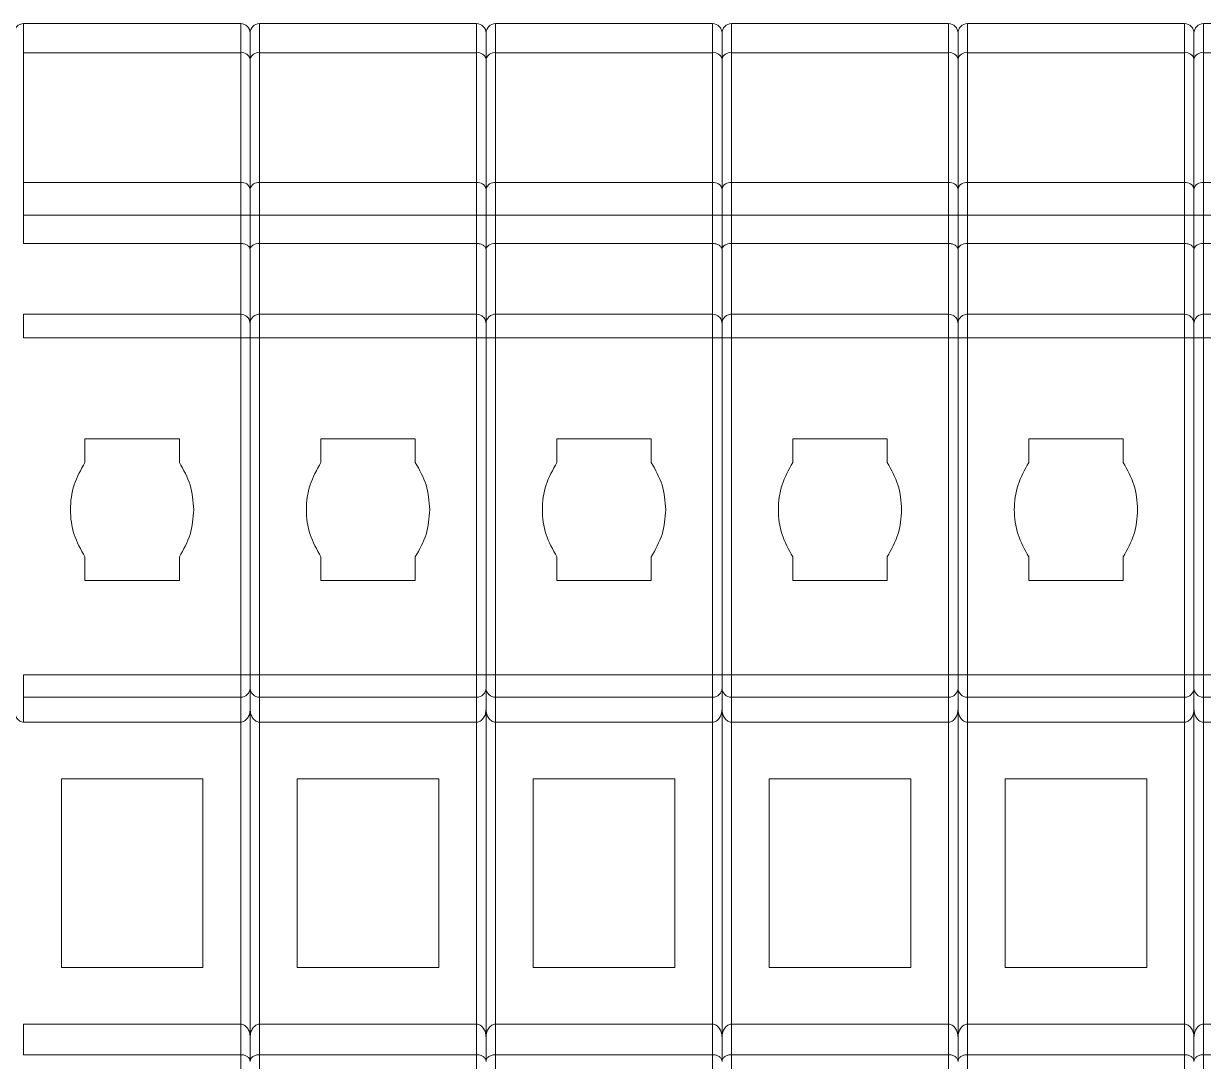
# Model space of a CAD drawing. Header units: millimetres. Extents: x 481 to 936, y 72 to 729.
# Drawn here: x 588.4 to 613.4, y 146.76 to 168.76 of the extents above; entities that cross this region are included whole.
import ezdxf

# ---------------------------------------------------------------- set-up
doc = ezdxf.new("R2010")
doc.units = ezdxf.units.MM

msp = doc.modelspace()

# ---------------------------------------------------------------- linework, layer by layer
at = {"color": 7, "linetype": 'Continuous', "lineweight": 15}
for p, q in [((588.399, 168.142), (588.399, 168.759)), ((588.399, 168.759), (592.999, 168.759)), ((592.999, 168.759), (592.999, 168.142)), ((593.399, 168.142), (593.399, 168.759)), ((593.399, 168.759), (597.999, 168.759)), ((597.999, 168.759), (597.999, 168.142)), ((598.399, 168.142), (598.399, 168.759)), ((598.399, 168.759), (602.999, 168.759)), ((602.999, 168.759), (602.999, 168.142)), ((603.399, 168.142), (603.399, 168.759)), ((603.399, 168.759), (607.999, 168.759)), ((607.999, 168.759), (607.999, 168.142)), ((608.399, 168.142), (608.399, 168.759)), ((608.399, 168.759), (612.999, 168.759)), ((612.999, 168.759), (612.999, 168.142)), ((613.399, 168.142), (613.399, 168.759)), ((613.399, 168.759), (617.999, 168.759)), ((588.399, 168.142), (588.399, 165.39)), ((592.999, 168.142), (588.399, 168.142)), ((592.999, 165.39), (592.999, 168.142)), ((593.199, 168.003), (593.199, 165.252)), ((593.399, 168.142), (593.399, 165.39)), ((597.999, 168.142), (593.399, 168.142)), ((597.999, 165.39), (597.999, 168.142)), ((598.199, 165.252), (598.199, 168.003)), ((598.399, 168.142), (598.399, 165.39)), ((602.999, 168.142), (598.399, 168.142)), ((602.999, 165.39), (602.999, 168.142)), ((603.199, 168.003), (603.199, 165.252)), ((603.399, 168.142), (603.399, 165.39)), ((607.999, 168.142), (603.399, 168.142)), ((607.999, 165.39), (607.999, 168.142)), ((608.199, 165.252), (608.199, 168.003)), ((608.399, 168.142), (608.399, 165.39)), ((612.999, 168.142), (608.399, 168.142)), ((612.999, 165.39), (612.999, 168.142)), ((613.199, 165.252), (613.199, 168.003)), ((613.399, 168.142), (613.399, 165.39)), ((617.999, 168.142), (613.399, 168.142)), ((588.399, 164.699), (588.399, 165.39)), ((588.399, 165.39), (592.999, 165.39)), ((592.999, 165.39), (592.999, 164.699)), ((593.399, 164.699), (593.399, 165.39)), ((593.399, 165.39), (597.999, 165.39)), ((597.999, 165.39), (597.999, 164.699)), ((598.399, 164.699), (598.399, 165.39)), ((598.399, 165.39), (602.999, 165.39)), ((602.999, 165.39), (602.999, 164.699)), ((603.399, 164.699), (603.399, 165.39)), ((603.399, 165.39), (607.999, 165.39)), ((607.999, 165.39), (607.999, 164.699)), ((608.399, 164.699), (608.399, 165.39)), ((608.399, 165.39), (612.999, 165.39)), ((612.999, 165.39), (612.999, 164.699)), ((613.399, 164.699), (613.399, 165.39)), ((613.399, 165.39), (617.999, 165.39)), ((588.399, 164.699), (588.399, 164.1)), ((592.999, 164.699), (588.399, 164.699)), ((592.999, 164.1), (592.999, 164.699)), ((592.999, 164.699), (593.199, 164.699)), ((593.199, 164.699), (593.199, 163.967)), ((593.199, 164.699), (593.399, 164.699)), ((593.399, 164.699), (593.399, 164.1)), ((597.999, 164.699), (593.399, 164.699)), ((597.999, 164.1), (597.999, 164.699)), ((597.999, 164.699), (598.199, 164.699)), ((598.199, 164.699), (598.399, 164.699)), ((598.199, 164.699), (598.199, 163.967)), ((598.399, 164.699), (598.399, 164.1)), ((602.999, 164.699), (598.399, 164.699)), ((602.999, 164.1), (602.999, 164.699)), ((602.999, 164.699), (603.199, 164.699)), ((603.199, 164.699), (603.199, 163.967)), ((603.199, 164.699), (603.399, 164.699)), ((603.399, 164.699), (603.399, 164.1)), ((607.999, 164.699), (603.399, 164.699)), ((607.999, 164.1), (607.999, 164.699)), ((607.999, 164.699), (608.199, 164.699)), ((608.199, 164.699), (608.399, 164.699)), ((608.199, 164.699), (608.199, 163.967)), ((608.399, 164.699), (608.399, 164.1)), ((612.999, 164.699), (608.399, 164.699)), ((612.999, 164.1), (612.999, 164.699)), ((612.999, 164.699), (613.199, 164.699)), ((613.199, 164.699), (613.399, 164.699)), ((613.199, 164.699), (613.199, 163.967)), ((613.399, 164.699), (613.399, 164.1)), ((617.999, 164.699), (613.399, 164.699)), ((588.399, 164.1), (592.999, 164.1)), ((593.399, 164.1), (597.999, 164.1)), ((598.399, 164.1), (602.999, 164.1)), ((603.399, 164.1), (607.999, 164.1)), ((608.399, 164.1), (612.999, 164.1)), ((613.399, 164.1), (617.999, 164.1)), ((593.199, 163.967), (593.199, 162.575)), ((593.199, 163.967), (593.199, 162.4)), ((598.199, 163.967), (598.199, 162.4)), ((598.199, 163.967), (598.199, 162.575)), ((603.199, 163.967), (603.199, 162.575)), ((603.199, 163.967), (603.199, 162.4)), ((608.199, 163.967), (608.199, 162.4)), ((608.199, 163.967), (608.199, 162.575)), ((613.199, 163.967), (613.199, 162.4)), ((613.199, 163.967), (613.199, 162.575)), ((592.999, 162.6), (588.399, 162.6)), ((588.399, 162.1), (588.399, 162.6)), ((592.999, 162.6), (592.999, 162.1)), ((597.999, 162.6), (593.399, 162.6)), ((593.399, 162.1), (593.399, 162.6)), ((597.999, 162.6), (597.999, 162.1)), ((602.999, 162.6), (598.399, 162.6)), ((598.399, 162.1), (598.399, 162.6)), ((602.999, 162.6), (602.999, 162.1)), ((607.999, 162.6), (603.399, 162.6)), ((603.399, 162.1), (603.399, 162.6)), ((607.999, 162.6), (607.999, 162.1)), ((612.999, 162.6), (608.399, 162.6)), ((608.399, 162.1), (608.399, 162.6)), ((612.999, 162.6), (612.999, 162.1)), ((617.999, 162.6), (613.399, 162.6)), ((613.399, 162.1), (613.399, 162.6)), ((592.999, 162.1), (588.399, 162.1)), ((592.999, 154.958), (592.999, 162.1)), ((592.999, 162.1), (593.199, 162.1)), ((593.199, 162.1), (593.199, 154.958)), ((593.199, 162.1), (593.399, 162.1)), ((593.399, 162.1), (593.399, 154.958)), ((597.999, 162.1), (593.399, 162.1)), ((597.999, 154.958), (597.999, 162.1)), ((597.999, 162.1), (598.199, 162.1)), ((598.199, 162.1), (598.399, 162.1)), ((598.199, 162.1), (598.199, 154.958)), ((598.399, 162.1), (598.399, 154.958)), ((602.999, 162.1), (598.399, 162.1)), ((602.999, 154.958), (602.999, 162.1)), ((602.999, 162.1), (603.199, 162.1)), ((603.199, 162.1), (603.199, 154.958)), ((603.199, 162.1), (603.399, 162.1)), ((603.399, 162.1), (603.399, 154.958)), ((607.999, 162.1), (603.399, 162.1)), ((607.999, 154.958), (607.999, 162.1)), ((607.999, 162.1), (608.199, 162.1)), ((608.199, 162.1), (608.399, 162.1)), ((608.199, 162.1), (608.199, 154.958)), ((608.399, 162.1), (608.399, 154.958)), ((612.999, 162.1), (608.399, 162.1)), ((612.999, 154.958), (612.999, 162.1)), ((612.999, 162.1), (613.199, 162.1)), ((613.199, 162.1), (613.399, 162.1)), ((613.199, 162.1), (613.199, 154.958)), ((613.399, 162.1), (613.399, 154.958)), ((617.999, 162.1), (613.399, 162.1)), ((589.699, 159.958), (591.699, 159.958)), ((589.699, 159.958), (589.699, 159.458)), ((591.699, 159.958), (591.699, 159.458)), ((594.699, 159.958), (596.699, 159.958)), ((594.699, 159.958), (594.699, 159.458)), ((596.699, 159.958), (596.699, 159.458)), ((599.699, 159.958), (601.699, 159.958)), ((599.699, 159.958), (599.699, 159.458)), ((601.699, 159.958), (601.699, 159.458)), ((604.699, 159.958), (606.699, 159.958)), ((604.699, 159.958), (604.699, 159.458)), ((606.699, 159.958), (606.699, 159.458)), ((609.699, 159.958), (611.699, 159.958)), ((609.699, 159.958), (609.699, 159.458)), ((611.699, 159.958), (611.699, 159.458)), ((589.699, 157.458), (589.699, 156.958)), ((591.699, 157.458), (591.699, 156.958)), ((594.699, 157.458), (594.699, 156.958)), ((596.699, 157.458), (596.699, 156.958)), ((599.699, 157.458), (599.699, 156.958)), ((601.699, 157.458), (601.699, 156.958)), ((604.699, 157.458), (604.699, 156.958)), ((606.699, 157.458), (606.699, 156.958)), ((609.699, 157.458), (609.699, 156.958)), ((611.699, 157.458), (611.699, 156.958)), ((591.699, 156.958), (589.699, 156.958)), ((596.699, 156.958), (594.699, 156.958)), ((601.699, 156.958), (599.699, 156.958)), ((606.699, 156.958), (604.699, 156.958)), ((611.699, 156.958), (609.699, 156.958)), ((588.399, 154.958), (592.999, 154.958)), ((588.399, 154.484), (588.399, 154.958)), ((592.999, 154.958), (592.999, 154.484)), ((593.199, 154.958), (592.999, 154.958)), ((593.399, 154.958), (593.199, 154.958)), ((593.399, 154.958), (597.999, 154.958)), ((593.399, 154.484), (593.399, 154.958)), ((597.999, 154.958), (597.999, 154.484)), ((598.199, 154.958), (597.999, 154.958)), ((598.399, 154.958), (598.199, 154.958)), ((598.399, 154.958), (602.999, 154.958)), ((598.399, 154.484), (598.399, 154.958)), ((602.999, 154.958), (602.999, 154.484)), ((603.199, 154.958), (602.999, 154.958)), ((603.399, 154.958), (603.199, 154.958)), ((603.399, 154.958), (607.999, 154.958)), ((603.399, 154.484), (603.399, 154.958)), ((607.999, 154.958), (607.999, 154.484)), ((608.199, 154.958), (607.999, 154.958)), ((608.399, 154.958), (608.199, 154.958)), ((608.399, 154.958), (612.999, 154.958)), ((608.399, 154.484), (608.399, 154.958)), ((612.999, 154.958), (612.999, 154.484)), ((613.199, 154.958), (612.999, 154.958)), ((613.399, 154.958), (613.199, 154.958)), ((613.399, 154.958), (617.999, 154.958)), ((613.399, 154.484), (613.399, 154.958)), ((593.199, 154.674), (593.199, 154.233)), ((598.199, 154.674), (598.199, 154.233)), ((603.199, 154.674), (603.199, 154.233)), ((608.199, 154.674), (608.199, 154.233)), ((613.199, 154.674), (613.199, 154.233)), ((592.999, 154.484), (588.399, 154.484)), ((588.399, 153.954), (588.399, 154.484)), ((592.999, 154.484), (592.999, 153.954)), ((597.999, 154.484), (593.399, 154.484)), ((593.399, 153.954), (593.399, 154.484)), ((597.999, 154.484), (597.999, 153.954)), ((602.999, 154.484), (598.399, 154.484)), ((598.399, 153.954), (598.399, 154.484)), ((602.999, 154.484), (602.999, 153.954)), ((607.999, 154.484), (603.399, 154.484)), ((603.399, 153.954), (603.399, 154.484)), ((607.999, 154.484), (607.999, 153.954)), ((612.999, 154.484), (608.399, 154.484)), ((608.399, 153.954), (608.399, 154.484)), ((612.999, 154.484), (612.999, 153.954)), ((617.999, 154.484), (613.399, 154.484)), ((613.399, 153.954), (613.399, 154.484)), ((593.199, 154.233), (593.199, 147.054)), ((598.199, 154.233), (598.199, 147.054)), ((603.199, 154.233), (603.199, 147.054)), ((608.199, 154.233), (608.199, 147.054)), ((613.199, 154.233), (613.199, 147.054)), ((588.399, 153.954), (592.999, 153.954)), ((593.399, 153.954), (597.999, 153.954)), ((598.399, 153.954), (602.999, 153.954)), ((603.399, 153.954), (607.999, 153.954)), ((608.399, 153.954), (612.999, 153.954)), ((613.399, 153.954), (617.999, 153.954)), ((589.199, 148.754), (589.199, 152.754)), ((589.199, 152.754), (592.199, 152.754)), ((592.199, 152.754), (592.199, 148.754)), ((594.199, 148.754), (594.199, 152.754)), ((594.199, 152.754), (597.199, 152.754)), ((597.199, 152.754), (597.199, 148.754)), ((599.199, 148.754), (599.199, 152.754)), ((599.199, 152.754), (602.199, 152.754)), ((602.199, 152.754), (602.199, 148.754)), ((604.199, 148.754), (604.199, 152.754)), ((604.199, 152.754), (607.199, 152.754)), ((607.199, 152.754), (607.199, 148.754)), ((609.199, 148.754), (609.199, 152.754)), ((609.199, 152.754), (612.199, 152.754)), ((612.199, 152.754), (612.199, 148.754)), ((592.199, 148.754), (589.199, 148.754)), ((597.199, 148.754), (594.199, 148.754)), ((602.199, 148.754), (599.199, 148.754)), ((607.199, 148.754), (604.199, 148.754)), ((612.199, 148.754), (609.199, 148.754)), ((588.399, 147.554), (588.399, 146.907)), ((592.999, 147.554), (588.399, 147.554)), ((592.999, 146.907), (592.999, 147.554)), ((593.399, 147.554), (593.399, 146.907)), ((597.999, 147.554), (593.399, 147.554)), ((597.999, 146.907), (597.999, 147.554)), ((598.399, 147.554), (598.399, 146.907)), ((602.999, 147.554), (598.399, 147.554)), ((602.999, 146.907), (602.999, 147.554)), ((603.399, 147.554), (603.399, 146.907)), ((607.999, 147.554), (603.399, 147.554)), ((607.999, 146.907), (607.999, 147.554)), ((608.399, 147.554), (608.399, 146.907)), ((612.999, 147.554), (608.399, 147.554)), ((612.999, 146.907), (612.999, 147.554)), ((613.399, 147.554), (613.399, 146.907)), ((617.999, 147.554), (613.399, 147.554)), ((593.199, 147.274), (593.199, 146.764)), ((593.199, 146.764), (593.199, 147.274)), ((598.199, 146.764), (598.199, 147.274)), ((598.199, 147.274), (598.199, 146.764)), ((603.199, 147.274), (603.199, 146.764)), ((603.199, 146.764), (603.199, 147.274)), ((608.199, 146.764), (608.199, 147.274)), ((608.199, 147.274), (608.199, 146.764)), ((613.199, 146.764), (613.199, 147.274)), ((613.199, 147.274), (613.199, 146.764)), ((592.999, 146.907), (588.399, 146.907)), ((592.999, 144.642), (592.999, 146.907)), ((593.399, 146.907), (593.399, 144.642)), ((597.999, 146.907), (593.399, 146.907)), ((597.999, 144.642), (597.999, 146.907)), ((598.399, 146.907), (598.399, 144.642)), ((602.999, 146.907), (598.399, 146.907)), ((602.999, 144.642), (602.999, 146.907)), ((603.399, 146.907), (603.399, 144.642)), ((607.999, 146.907), (603.399, 146.907)), ((607.999, 144.642), (607.999, 146.907)), ((608.399, 146.907), (608.399, 144.642)), ((612.999, 146.907), (608.399, 146.907)), ((612.999, 144.642), (612.999, 146.907)), ((613.399, 146.907), (613.399, 144.642)), ((617.999, 146.907), (613.399, 146.907))]:
    msp.add_line(p, q, dxfattribs=at)
at = {"color": 8, "linetype": 'Continuous', "lineweight": 15}
for p, q in [((592.999, 162.6), (592.999, 164.1)), ((593.399, 164.1), (593.399, 162.6)), ((597.999, 162.6), (597.999, 164.1)), ((598.399, 164.1), (598.399, 162.6)), ((602.999, 162.6), (602.999, 164.1)), ((603.399, 164.1), (603.399, 162.6)), ((607.999, 162.6), (607.999, 164.1)), ((608.399, 164.1), (608.399, 162.6)), ((612.999, 162.6), (612.999, 164.1)), ((613.399, 164.1), (613.399, 162.6)), ((592.999, 147.554), (592.999, 153.954)), ((593.399, 153.954), (593.399, 147.554)), ((597.999, 147.554), (597.999, 153.954)), ((598.399, 153.954), (598.399, 147.554)), ((602.999, 147.554), (602.999, 153.954)), ((603.399, 153.954), (603.399, 147.554)), ((607.999, 147.554), (607.999, 153.954)), ((608.399, 153.954), (608.399, 147.554)), ((612.999, 147.554), (612.999, 153.954)), ((613.399, 153.954), (613.399, 147.554))]:
    msp.add_line(p, q, dxfattribs=at)
at = {"color": 7, "linetype": 'Continuous', "lineweight": 15}
for centre, radius, start, end in [((588.399, 168.559), 0.2, 90, 180), ((592.999, 168.559), 0.2, 360, 90), ((593.399, 168.559), 0.2, 90, 180), ((597.999, 168.559), 0.2, 360, 90), ((598.399, 168.559), 0.2, 90, 180), ((602.999, 168.559), 0.2, 360, 90), ((603.399, 168.559), 0.2, 90, 180), ((607.999, 168.559), 0.2, 360, 90), ((608.399, 168.559), 0.2, 90, 180), ((612.999, 168.559), 0.2, 360, 90), ((613.399, 168.559), 0.2, 90, 180), ((593.025, 167.966), 0.178, 12.2565, 98.4379), ((593.373, 167.966), 0.178, 81.5621, 167.7435), ((598.025, 167.966), 0.178, 12.2565, 98.4379), ((598.373, 167.966), 0.178, 81.5621, 167.7435), ((603.025, 167.966), 0.178, 12.2565, 98.4379), ((603.373, 167.966), 0.178, 81.5621, 167.7435), ((608.025, 167.966), 0.178, 12.2565, 98.4379), ((608.373, 167.966), 0.178, 81.5621, 167.7435), ((613.025, 167.966), 0.178, 12.2565, 98.4379), ((613.373, 167.966), 0.178, 81.5621, 167.7435), ((593.025, 165.214), 0.178, 12.2565, 98.4379), ((593.373, 165.214), 0.178, 81.5621, 167.7435), ((598.025, 165.214), 0.178, 12.2565, 98.4379), ((598.373, 165.214), 0.178, 81.5621, 167.7435), ((603.025, 165.214), 0.178, 12.2565, 98.4379), ((603.373, 165.214), 0.178, 81.5621, 167.7435), ((608.025, 165.214), 0.178, 12.2565, 98.4379), ((608.373, 165.214), 0.178, 81.5621, 167.7435), ((613.025, 165.214), 0.178, 12.2565, 98.4379), ((613.373, 165.214), 0.178, 81.5621, 167.7435), ((593.004, 154.679), 0.195, 268.4642, 358.3771), ((593.394, 154.679), 0.195, 181.6229, 271.5358), ((598.004, 154.679), 0.195, 268.4642, 358.3771), ((598.394, 154.679), 0.195, 181.6229, 271.5358), ((603.004, 154.679), 0.195, 268.4642, 358.3771), ((603.394, 154.679), 0.195, 181.6229, 271.5358), ((608.004, 154.679), 0.195, 268.4642, 358.3771), ((608.394, 154.679), 0.195, 181.6229, 271.5358), ((613.004, 154.679), 0.195, 268.4642, 358.3771), ((613.394, 154.679), 0.195, 181.6229, 271.5358)]:
    msp.add_arc(centre, radius, start, end, dxfattribs=at)
for centre in [(593.399, 163.967), (598.399, 163.967), (603.399, 163.967), (608.399, 163.967), (613.399, 163.967)]:
    msp.add_ellipse(centre, major_axis=(0.2, 0), ratio=0.666667, start_param=1.570796, end_param=3.141593, dxfattribs=at)
for points, knots in [([(593.199, 168.559), (593.199, 168.552), (593.199, 168.538), (593.199, 168.424), (593.199, 168.251), (593.199, 168.085), (593.199, 168.003)], [0, 0, 0, 0, 0.247435, 0.5, 0.752565, 1, 1, 1, 1]), ([(593.199, 168.559), (593.199, 168.552), (593.199, 168.538), (593.199, 168.424), (593.199, 168.251), (593.199, 168.085), (593.199, 168.003)], [0, 0, 0, 0, 0.247435, 0.5, 0.752565, 1, 1, 1, 1]), ([(598.199, 168.559), (598.199, 168.552), (598.199, 168.538), (598.199, 168.424), (598.199, 168.251), (598.199, 168.085), (598.199, 168.003)], [0, 0, 0, 0, 0.247435, 0.5, 0.752565, 1, 1, 1, 1]), ([(598.199, 168.559), (598.199, 168.552), (598.199, 168.538), (598.199, 168.424), (598.199, 168.251), (598.199, 168.085), (598.199, 168.003)], [0, 0, 0, 0, 0.247435, 0.5, 0.752565, 1, 1, 1, 1]), ([(603.199, 168.559), (603.199, 168.552), (603.199, 168.538), (603.199, 168.424), (603.199, 168.251), (603.199, 168.085), (603.199, 168.003)], [0, 0, 0, 0, 0.247435, 0.5, 0.752565, 1, 1, 1, 1]), ([(603.199, 168.559), (603.199, 168.552), (603.199, 168.538), (603.199, 168.424), (603.199, 168.251), (603.199, 168.085), (603.199, 168.003)], [0, 0, 0, 0, 0.247435, 0.5, 0.752565, 1, 1, 1, 1]), ([(608.199, 168.559), (608.199, 168.552), (608.199, 168.538), (608.199, 168.424), (608.199, 168.251), (608.199, 168.085), (608.199, 168.003)], [0, 0, 0, 0, 0.247435, 0.5, 0.752565, 1, 1, 1, 1]), ([(608.199, 168.559), (608.199, 168.552), (608.199, 168.538), (608.199, 168.424), (608.199, 168.251), (608.199, 168.085), (608.199, 168.003)], [0, 0, 0, 0, 0.247435, 0.5, 0.752565, 1, 1, 1, 1]), ([(613.199, 168.559), (613.199, 168.552), (613.199, 168.538), (613.199, 168.424), (613.199, 168.251), (613.199, 168.085), (613.199, 168.003)], [0, 0, 0, 0, 0.247435, 0.5, 0.752565, 1, 1, 1, 1]), ([(613.199, 168.559), (613.199, 168.552), (613.199, 168.538), (613.199, 168.424), (613.199, 168.251), (613.199, 168.085), (613.199, 168.003)], [0, 0, 0, 0, 0.247435, 0.5, 0.752565, 1, 1, 1, 1]), ([(593.199, 163.967), (593.196, 163.984), (593.19, 164.018), (593.152, 164.056), (593.11, 164.079), (593.075, 164.091), (593.037, 164.099), (593.012, 164.1), (592.999, 164.1)], [0, 0, 0, 0, 0.269966, 0.52831, 0.658152, 0.776861, 0.889617, 1, 1, 1, 1]), ([(598.199, 163.967), (598.196, 163.984), (598.19, 164.018), (598.152, 164.056), (598.11, 164.079), (598.075, 164.091), (598.037, 164.099), (598.012, 164.1), (597.999, 164.1)], [0, 0, 0, 0, 0.269966, 0.52831, 0.658152, 0.776861, 0.889617, 1, 1, 1, 1]), ([(603.199, 163.967), (603.196, 163.984), (603.19, 164.018), (603.152, 164.056), (603.11, 164.079), (603.075, 164.091), (603.037, 164.099), (603.012, 164.1), (602.999, 164.1)], [0, 0, 0, 0, 0.269966, 0.52831, 0.658152, 0.776861, 0.889617, 1, 1, 1, 1]), ([(608.199, 163.967), (608.196, 163.984), (608.19, 164.018), (608.152, 164.056), (608.11, 164.079), (608.075, 164.091), (608.037, 164.099), (608.012, 164.1), (607.999, 164.1)], [0, 0, 0, 0, 0.269966, 0.52831, 0.658152, 0.776861, 0.889617, 1, 1, 1, 1]), ([(613.199, 163.967), (613.196, 163.984), (613.19, 164.018), (613.152, 164.056), (613.11, 164.079), (613.075, 164.091), (613.037, 164.099), (613.012, 164.1), (612.999, 164.1)], [0, 0, 0, 0, 0.269966, 0.52831, 0.658152, 0.776861, 0.889617, 1, 1, 1, 1]), ([(593.199, 162.4), (593.195, 162.428), (593.188, 162.487), (593.134, 162.554), (593.067, 162.594), (593.021, 162.598), (592.999, 162.6)], [0, 0, 0, 0, 0.270261, 0.562429, 0.789736, 1, 1, 1, 1]), ([(593.399, 162.6), (593.37, 162.597), (593.311, 162.589), (593.244, 162.535), (593.205, 162.468), (593.201, 162.422), (593.199, 162.4)], [0, 0, 0, 0, 0.270261, 0.562429, 0.789736, 1, 1, 1, 1]), ([(598.199, 162.4), (598.195, 162.428), (598.188, 162.487), (598.134, 162.554), (598.067, 162.594), (598.021, 162.598), (597.999, 162.6)], [0, 0, 0, 0, 0.270261, 0.562429, 0.789736, 1, 1, 1, 1]), ([(598.399, 162.6), (598.37, 162.597), (598.311, 162.589), (598.244, 162.535), (598.205, 162.468), (598.201, 162.422), (598.199, 162.4)], [0, 0, 0, 0, 0.270261, 0.562429, 0.789736, 1, 1, 1, 1]), ([(603.199, 162.4), (603.195, 162.428), (603.188, 162.487), (603.134, 162.554), (603.067, 162.594), (603.021, 162.598), (602.999, 162.6)], [0, 0, 0, 0, 0.270261, 0.562429, 0.789736, 1, 1, 1, 1]), ([(603.399, 162.6), (603.37, 162.597), (603.311, 162.589), (603.244, 162.535), (603.205, 162.468), (603.201, 162.422), (603.199, 162.4)], [0, 0, 0, 0, 0.270261, 0.562429, 0.789736, 1, 1, 1, 1]), ([(608.199, 162.4), (608.195, 162.428), (608.188, 162.487), (608.134, 162.554), (608.067, 162.594), (608.021, 162.598), (607.999, 162.6)], [0, 0, 0, 0, 0.270261, 0.562429, 0.789736, 1, 1, 1, 1]), ([(608.399, 162.6), (608.37, 162.597), (608.311, 162.589), (608.244, 162.535), (608.205, 162.468), (608.201, 162.422), (608.199, 162.4)], [0, 0, 0, 0, 0.270261, 0.562429, 0.789736, 1, 1, 1, 1]), ([(613.199, 162.4), (613.195, 162.428), (613.188, 162.487), (613.134, 162.554), (613.067, 162.594), (613.021, 162.598), (612.999, 162.6)], [0, 0, 0, 0, 0.270261, 0.562429, 0.789736, 1, 1, 1, 1]), ([(613.399, 162.6), (613.37, 162.597), (613.311, 162.589), (613.244, 162.535), (613.205, 162.468), (613.201, 162.422), (613.199, 162.4)], [0, 0, 0, 0, 0.270261, 0.562429, 0.789736, 1, 1, 1, 1]), ([(593.199, 162.4), (593.199, 162.396), (593.199, 162.39), (593.199, 162.353), (593.199, 162.314), (593.199, 162.266), (593.199, 162.196), (593.199, 162.138), (593.199, 162.1)], [0, 0, 0, 0, 0.239444, 0.36822, 0.499999, 0.628777, 0.760556, 1, 1, 1, 1]), ([(593.199, 162.4), (593.199, 162.396), (593.199, 162.39), (593.199, 162.352), (593.199, 162.313), (593.199, 162.266), (593.199, 162.196), (593.199, 162.138), (593.199, 162.1)], [0, 0, 0, 0, 0.2394436, 0.3712234, 0.5000014, 0.6317798, 0.7605564, 1, 1, 1, 1]), ([(598.199, 162.4), (598.199, 162.396), (598.199, 162.39), (598.199, 162.352), (598.199, 162.313), (598.199, 162.266), (598.199, 162.196), (598.199, 162.138), (598.199, 162.1)], [0, 0, 0, 0, 0.2394436, 0.3712234, 0.5000014, 0.6317798, 0.7605564, 1, 1, 1, 1]), ([(598.199, 162.4), (598.199, 162.396), (598.199, 162.39), (598.199, 162.353), (598.199, 162.314), (598.199, 162.266), (598.199, 162.196), (598.199, 162.138), (598.199, 162.1)], [0, 0, 0, 0, 0.239444, 0.36822, 0.499999, 0.628777, 0.760556, 1, 1, 1, 1]), ([(603.199, 162.4), (603.199, 162.396), (603.199, 162.39), (603.199, 162.353), (603.199, 162.314), (603.199, 162.266), (603.199, 162.196), (603.199, 162.138), (603.199, 162.1)], [0, 0, 0, 0, 0.239444, 0.36822, 0.499999, 0.628777, 0.760556, 1, 1, 1, 1]), ([(603.199, 162.4), (603.199, 162.396), (603.199, 162.39), (603.199, 162.352), (603.199, 162.313), (603.199, 162.266), (603.199, 162.196), (603.199, 162.138), (603.199, 162.1)], [0, 0, 0, 0, 0.2394436, 0.3712234, 0.5000014, 0.6317798, 0.7605564, 1, 1, 1, 1]), ([(608.199, 162.4), (608.199, 162.396), (608.199, 162.39), (608.199, 162.352), (608.199, 162.313), (608.199, 162.266), (608.199, 162.196), (608.199, 162.138), (608.199, 162.1)], [0, 0, 0, 0, 0.2394436, 0.3712234, 0.5000014, 0.6317798, 0.7605564, 1, 1, 1, 1]), ([(608.199, 162.4), (608.199, 162.396), (608.199, 162.39), (608.199, 162.353), (608.199, 162.314), (608.199, 162.266), (608.199, 162.196), (608.199, 162.138), (608.199, 162.1)], [0, 0, 0, 0, 0.239444, 0.36822, 0.499999, 0.628777, 0.760556, 1, 1, 1, 1]), ([(613.199, 162.4), (613.199, 162.396), (613.199, 162.39), (613.199, 162.352), (613.199, 162.313), (613.199, 162.266), (613.199, 162.196), (613.199, 162.138), (613.199, 162.1)], [0, 0, 0, 0, 0.2394436, 0.3712234, 0.5000014, 0.6317798, 0.7605564, 1, 1, 1, 1]), ([(613.199, 162.4), (613.199, 162.396), (613.199, 162.39), (613.199, 162.353), (613.199, 162.314), (613.199, 162.266), (613.199, 162.196), (613.199, 162.138), (613.199, 162.1)], [0, 0, 0, 0, 0.239444, 0.36822, 0.499999, 0.628777, 0.760556, 1, 1, 1, 1]), ([(593.199, 154.958), (593.199, 154.926), (593.199, 154.864), (593.199, 154.78), (593.199, 154.711), (593.199, 154.686), (593.199, 154.674)], [0, 0, 0, 0, 0.2506562, 0.5000436, 0.7561421, 1, 1, 1, 1]), ([(593.199, 154.958), (593.199, 154.927), (593.199, 154.865), (593.199, 154.781), (593.199, 154.712), (593.199, 154.686), (593.199, 154.674)], [0, 0, 0, 0, 0.243858, 0.499956, 0.749344, 1, 1, 1, 1]), ([(598.199, 154.958), (598.199, 154.927), (598.199, 154.865), (598.199, 154.781), (598.199, 154.712), (598.199, 154.686), (598.199, 154.674)], [0, 0, 0, 0, 0.243858, 0.499956, 0.749344, 1, 1, 1, 1]), ([(598.199, 154.958), (598.199, 154.926), (598.199, 154.864), (598.199, 154.78), (598.199, 154.711), (598.199, 154.686), (598.199, 154.674)], [0, 0, 0, 0, 0.2506562, 0.5000436, 0.7561421, 1, 1, 1, 1]), ([(603.199, 154.958), (603.199, 154.926), (603.199, 154.864), (603.199, 154.78), (603.199, 154.711), (603.199, 154.686), (603.199, 154.674)], [0, 0, 0, 0, 0.2506562, 0.5000436, 0.7561421, 1, 1, 1, 1]), ([(603.199, 154.958), (603.199, 154.927), (603.199, 154.865), (603.199, 154.781), (603.199, 154.712), (603.199, 154.686), (603.199, 154.674)], [0, 0, 0, 0, 0.243858, 0.499956, 0.749344, 1, 1, 1, 1]), ([(608.199, 154.958), (608.199, 154.927), (608.199, 154.865), (608.199, 154.781), (608.199, 154.712), (608.199, 154.686), (608.199, 154.674)], [0, 0, 0, 0, 0.243858, 0.499956, 0.749344, 1, 1, 1, 1]), ([(608.199, 154.958), (608.199, 154.926), (608.199, 154.864), (608.199, 154.78), (608.199, 154.711), (608.199, 154.686), (608.199, 154.674)], [0, 0, 0, 0, 0.2506562, 0.5000436, 0.7561421, 1, 1, 1, 1]), ([(613.199, 154.958), (613.199, 154.927), (613.199, 154.865), (613.199, 154.781), (613.199, 154.712), (613.199, 154.686), (613.199, 154.674)], [0, 0, 0, 0, 0.243858, 0.499956, 0.749344, 1, 1, 1, 1]), ([(613.199, 154.958), (613.199, 154.926), (613.199, 154.864), (613.199, 154.78), (613.199, 154.711), (613.199, 154.686), (613.199, 154.674)], [0, 0, 0, 0, 0.2506562, 0.5000436, 0.7561421, 1, 1, 1, 1]), ([(588.199, 154.233), (588.202, 154.197), (588.207, 154.129), (588.244, 154.05), (588.285, 154.001), (588.32, 153.974), (588.358, 153.957), (588.386, 153.955), (588.399, 153.954)], [0, 0, 0, 0, 0.3056254, 0.5817645, 0.7051401, 0.8110518, 0.9092541, 1, 1, 1, 1]), ([(592.999, 153.954), (593.012, 153.955), (593.039, 153.957), (593.077, 153.974), (593.112, 154.001), (593.154, 154.05), (593.191, 154.129), (593.196, 154.197), (593.199, 154.233)], [0, 0, 0, 0, 0.0907097, 0.1889482, 0.2948162, 0.4182356, 0.6943746, 1, 1, 1, 1]), ([(593.199, 154.233), (593.202, 154.197), (593.207, 154.129), (593.244, 154.05), (593.285, 154.001), (593.32, 153.974), (593.358, 153.957), (593.386, 153.955), (593.399, 153.954)], [0, 0, 0, 0, 0.3056254, 0.5817645, 0.7051401, 0.8110518, 0.9092541, 1, 1, 1, 1]), ([(597.999, 153.954), (598.012, 153.955), (598.039, 153.957), (598.077, 153.974), (598.112, 154.001), (598.154, 154.05), (598.191, 154.129), (598.196, 154.197), (598.199, 154.233)], [0, 0, 0, 0, 0.0907097, 0.1889482, 0.2948162, 0.4182356, 0.6943746, 1, 1, 1, 1]), ([(598.199, 154.233), (598.202, 154.197), (598.207, 154.129), (598.244, 154.05), (598.285, 154.001), (598.32, 153.974), (598.358, 153.957), (598.386, 153.955), (598.399, 153.954)], [0, 0, 0, 0, 0.3056254, 0.5817645, 0.7051401, 0.8110518, 0.9092541, 1, 1, 1, 1]), ([(602.999, 153.954), (603.012, 153.955), (603.039, 153.957), (603.077, 153.974), (603.112, 154.001), (603.154, 154.05), (603.191, 154.129), (603.196, 154.197), (603.199, 154.233)], [0, 0, 0, 0, 0.0907097, 0.1889482, 0.2948162, 0.4182356, 0.6943746, 1, 1, 1, 1]), ([(603.199, 154.233), (603.202, 154.197), (603.207, 154.129), (603.244, 154.05), (603.285, 154.001), (603.32, 153.974), (603.358, 153.957), (603.386, 153.955), (603.399, 153.954)], [0, 0, 0, 0, 0.3056254, 0.5817645, 0.7051401, 0.8110518, 0.9092541, 1, 1, 1, 1]), ([(607.999, 153.954), (608.012, 153.955), (608.039, 153.957), (608.077, 153.974), (608.112, 154.001), (608.154, 154.05), (608.191, 154.129), (608.196, 154.197), (608.199, 154.233)], [0, 0, 0, 0, 0.09071, 0.188948, 0.294816, 0.418236, 0.694375, 1, 1, 1, 1]), ([(608.199, 154.233), (608.202, 154.197), (608.207, 154.129), (608.244, 154.05), (608.285, 154.001), (608.32, 153.974), (608.358, 153.957), (608.386, 153.955), (608.399, 153.954)], [0, 0, 0, 0, 0.3056254, 0.5817645, 0.7051401, 0.8110518, 0.9092541, 1, 1, 1, 1]), ([(612.999, 153.954), (613.012, 153.955), (613.039, 153.957), (613.077, 153.974), (613.112, 154.001), (613.154, 154.05), (613.191, 154.129), (613.196, 154.197), (613.199, 154.233)], [0, 0, 0, 0, 0.09071, 0.188948, 0.294816, 0.418236, 0.694375, 1, 1, 1, 1]), ([(613.199, 154.233), (613.202, 154.197), (613.207, 154.129), (613.244, 154.05), (613.285, 154.001), (613.32, 153.974), (613.358, 153.957), (613.386, 153.955), (613.399, 153.954)], [0, 0, 0, 0, 0.3056254, 0.5817645, 0.7051401, 0.8110518, 0.9092541, 1, 1, 1, 1]), ([(592.999, 147.554), (593.012, 147.553), (593.039, 147.55), (593.077, 147.533), (593.112, 147.507), (593.154, 147.458), (593.191, 147.378), (593.196, 147.31), (593.199, 147.274)], [0, 0, 0, 0, 0.090729, 0.188947, 0.294815, 0.418235, 0.694374, 1, 1, 1, 1]), ([(593.199, 147.274), (593.202, 147.31), (593.207, 147.378), (593.244, 147.458), (593.285, 147.507), (593.32, 147.533), (593.358, 147.55), (593.386, 147.553), (593.399, 147.554)], [0, 0, 0, 0, 0.305625, 0.581764, 0.70514, 0.811052, 0.909254, 1, 1, 1, 1]), ([(597.999, 147.554), (598.012, 147.553), (598.039, 147.55), (598.077, 147.533), (598.112, 147.507), (598.154, 147.458), (598.191, 147.378), (598.196, 147.31), (598.199, 147.274)], [0, 0, 0, 0, 0.090729, 0.188947, 0.294815, 0.418235, 0.694374, 1, 1, 1, 1]), ([(598.199, 147.274), (598.202, 147.31), (598.207, 147.378), (598.244, 147.458), (598.285, 147.507), (598.32, 147.533), (598.358, 147.55), (598.386, 147.553), (598.399, 147.554)], [0, 0, 0, 0, 0.305625, 0.581764, 0.70514, 0.811052, 0.909254, 1, 1, 1, 1]), ([(602.999, 147.554), (603.012, 147.553), (603.039, 147.55), (603.077, 147.533), (603.112, 147.507), (603.154, 147.458), (603.191, 147.378), (603.196, 147.31), (603.199, 147.274)], [0, 0, 0, 0, 0.090729, 0.188947, 0.294815, 0.418235, 0.694374, 1, 1, 1, 1]), ([(603.199, 147.274), (603.202, 147.31), (603.207, 147.378), (603.244, 147.458), (603.285, 147.507), (603.32, 147.533), (603.358, 147.55), (603.386, 147.553), (603.399, 147.554)], [0, 0, 0, 0, 0.305625, 0.581764, 0.70514, 0.811052, 0.909254, 1, 1, 1, 1]), ([(607.999, 147.554), (608.012, 147.553), (608.039, 147.55), (608.077, 147.533), (608.112, 147.507), (608.154, 147.458), (608.191, 147.378), (608.196, 147.31), (608.199, 147.274)], [0, 0, 0, 0, 0.090729, 0.188947, 0.294815, 0.418235, 0.694374, 1, 1, 1, 1]), ([(608.199, 147.274), (608.202, 147.31), (608.207, 147.378), (608.244, 147.458), (608.285, 147.507), (608.32, 147.533), (608.358, 147.55), (608.386, 147.553), (608.399, 147.554)], [0, 0, 0, 0, 0.305625, 0.581764, 0.70514, 0.811052, 0.909254, 1, 1, 1, 1]), ([(612.999, 147.554), (613.012, 147.553), (613.039, 147.55), (613.077, 147.533), (613.112, 147.507), (613.154, 147.458), (613.191, 147.378), (613.196, 147.31), (613.199, 147.274)], [0, 0, 0, 0, 0.090729, 0.188947, 0.294815, 0.418235, 0.694374, 1, 1, 1, 1]), ([(613.199, 147.274), (613.202, 147.31), (613.207, 147.378), (613.244, 147.458), (613.285, 147.507), (613.32, 147.533), (613.358, 147.55), (613.386, 147.553), (613.399, 147.554)], [0, 0, 0, 0, 0.305625, 0.581764, 0.70514, 0.811052, 0.909254, 1, 1, 1, 1]), ([(593.199, 146.764), (593.196, 146.783), (593.19, 146.819), (593.152, 146.86), (593.11, 146.884), (593.075, 146.897), (593.037, 146.906), (593.011, 146.907), (592.999, 146.907)], [0, 0, 0, 0, 0.272463, 0.531981, 0.659838, 0.779434, 0.892238, 1, 1, 1, 1]), ([(593.399, 146.907), (593.386, 146.907), (593.36, 146.906), (593.323, 146.897), (593.287, 146.884), (593.246, 146.86), (593.207, 146.819), (593.202, 146.783), (593.199, 146.764)], [0, 0, 0, 0, 0.107749, 0.220549, 0.340149, 0.468019, 0.727537, 1, 1, 1, 1]), ([(598.199, 146.764), (598.196, 146.783), (598.19, 146.819), (598.152, 146.86), (598.11, 146.884), (598.075, 146.897), (598.037, 146.906), (598.011, 146.907), (597.999, 146.907)], [0, 0, 0, 0, 0.272463, 0.531981, 0.659838, 0.779434, 0.892238, 1, 1, 1, 1]), ([(598.399, 146.907), (598.386, 146.907), (598.36, 146.906), (598.323, 146.897), (598.287, 146.884), (598.246, 146.86), (598.207, 146.819), (598.202, 146.783), (598.199, 146.764)], [0, 0, 0, 0, 0.107749, 0.220549, 0.340149, 0.468019, 0.727537, 1, 1, 1, 1]), ([(603.199, 146.764), (603.196, 146.783), (603.19, 146.819), (603.152, 146.86), (603.11, 146.884), (603.075, 146.897), (603.037, 146.906), (603.011, 146.907), (602.999, 146.907)], [0, 0, 0, 0, 0.272463, 0.531981, 0.659838, 0.779434, 0.892238, 1, 1, 1, 1]), ([(603.399, 146.907), (603.386, 146.907), (603.36, 146.906), (603.323, 146.897), (603.287, 146.884), (603.246, 146.86), (603.207, 146.819), (603.202, 146.783), (603.199, 146.764)], [0, 0, 0, 0, 0.107749, 0.220549, 0.340149, 0.468019, 0.727537, 1, 1, 1, 1]), ([(608.199, 146.764), (608.196, 146.783), (608.19, 146.819), (608.152, 146.86), (608.11, 146.884), (608.075, 146.897), (608.037, 146.906), (608.011, 146.907), (607.999, 146.907)], [0, 0, 0, 0, 0.272463, 0.531981, 0.659838, 0.779434, 0.892238, 1, 1, 1, 1]), ([(608.399, 146.907), (608.386, 146.907), (608.36, 146.906), (608.323, 146.897), (608.287, 146.884), (608.246, 146.86), (608.207, 146.819), (608.202, 146.783), (608.199, 146.764)], [0, 0, 0, 0, 0.107749, 0.220549, 0.340149, 0.468019, 0.727537, 1, 1, 1, 1]), ([(613.199, 146.764), (613.196, 146.783), (613.19, 146.819), (613.152, 146.86), (613.11, 146.884), (613.075, 146.897), (613.037, 146.906), (613.011, 146.907), (612.999, 146.907)], [0, 0, 0, 0, 0.272463, 0.531981, 0.659838, 0.779434, 0.892238, 1, 1, 1, 1]), ([(613.399, 146.907), (613.386, 146.907), (613.36, 146.906), (613.323, 146.897), (613.287, 146.884), (613.246, 146.86), (613.207, 146.819), (613.202, 146.783), (613.199, 146.764)], [0, 0, 0, 0, 0.107749, 0.220549, 0.340149, 0.468019, 0.727537, 1, 1, 1, 1])]:
    msp.add_open_spline(points, degree=3, knots=knots, dxfattribs=at)
for points in [[(593.199, 164.699), (593.199, 164.802), (593.199, 165.007), (593.199, 165.17), (593.199, 165.252)], [(593.199, 165.252), (593.199, 165.17), (593.199, 165.007), (593.199, 164.802), (593.199, 164.699)], [(598.199, 165.252), (598.199, 165.17), (598.199, 165.007), (598.199, 164.802), (598.199, 164.699)], [(598.199, 164.699), (598.199, 164.802), (598.199, 165.007), (598.199, 165.17), (598.199, 165.252)], [(603.199, 164.699), (603.199, 164.802), (603.199, 165.007), (603.199, 165.17), (603.199, 165.252)], [(603.199, 165.252), (603.199, 165.17), (603.199, 165.007), (603.199, 164.802), (603.199, 164.699)], [(608.199, 165.252), (608.199, 165.17), (608.199, 165.007), (608.199, 164.802), (608.199, 164.699)], [(608.199, 164.699), (608.199, 164.802), (608.199, 165.007), (608.199, 165.17), (608.199, 165.252)], [(613.199, 165.252), (613.199, 165.17), (613.199, 165.007), (613.199, 164.802), (613.199, 164.699)], [(613.199, 164.699), (613.199, 164.802), (613.199, 165.007), (613.199, 165.17), (613.199, 165.252)], [(589.699, 157.458), (589.612, 157.613), (589.439, 157.923), (589.369, 158.458), (589.439, 158.992), (589.612, 159.302), (589.699, 159.458)], [(592.005, 158.458), (591.992, 158.636), (591.964, 158.992), (591.787, 159.302), (591.699, 159.458)], [(594.699, 157.458), (594.612, 157.613), (594.439, 157.923), (594.369, 158.458), (594.439, 158.992), (594.612, 159.302), (594.699, 159.458)], [(597.005, 158.458), (596.992, 158.636), (596.964, 158.992), (596.787, 159.302), (596.699, 159.458)], [(599.699, 157.458), (599.612, 157.613), (599.439, 157.923), (599.369, 158.458), (599.439, 158.992), (599.612, 159.302), (599.699, 159.458)], [(602.005, 158.458), (601.992, 158.636), (601.964, 158.992), (601.787, 159.302), (601.699, 159.458)], [(604.699, 157.458), (604.612, 157.613), (604.439, 157.923), (604.369, 158.458), (604.439, 158.992), (604.612, 159.302), (604.699, 159.458)], [(607.005, 158.458), (606.992, 158.636), (606.964, 158.992), (606.787, 159.302), (606.699, 159.458)], [(609.699, 157.458), (609.612, 157.613), (609.439, 157.923), (609.369, 158.458), (609.439, 158.992), (609.612, 159.302), (609.699, 159.458)], [(612.005, 158.458), (611.992, 158.636), (611.964, 158.992), (611.787, 159.302), (611.699, 159.458)], [(591.699, 157.458), (591.787, 157.613), (591.964, 157.923), (591.992, 158.28), (592.005, 158.458)], [(596.699, 157.458), (596.787, 157.613), (596.964, 157.923), (596.992, 158.28), (597.005, 158.458)], [(601.699, 157.458), (601.787, 157.613), (601.964, 157.923), (601.992, 158.28), (602.005, 158.458)], [(606.699, 157.458), (606.787, 157.613), (606.964, 157.923), (606.992, 158.28), (607.005, 158.458)], [(611.699, 157.458), (611.787, 157.613), (611.964, 157.923), (611.992, 158.28), (612.005, 158.458)]]:
    msp.add_open_spline(points, degree=3, dxfattribs=at)

doc.saveas('drawing.dxf')
